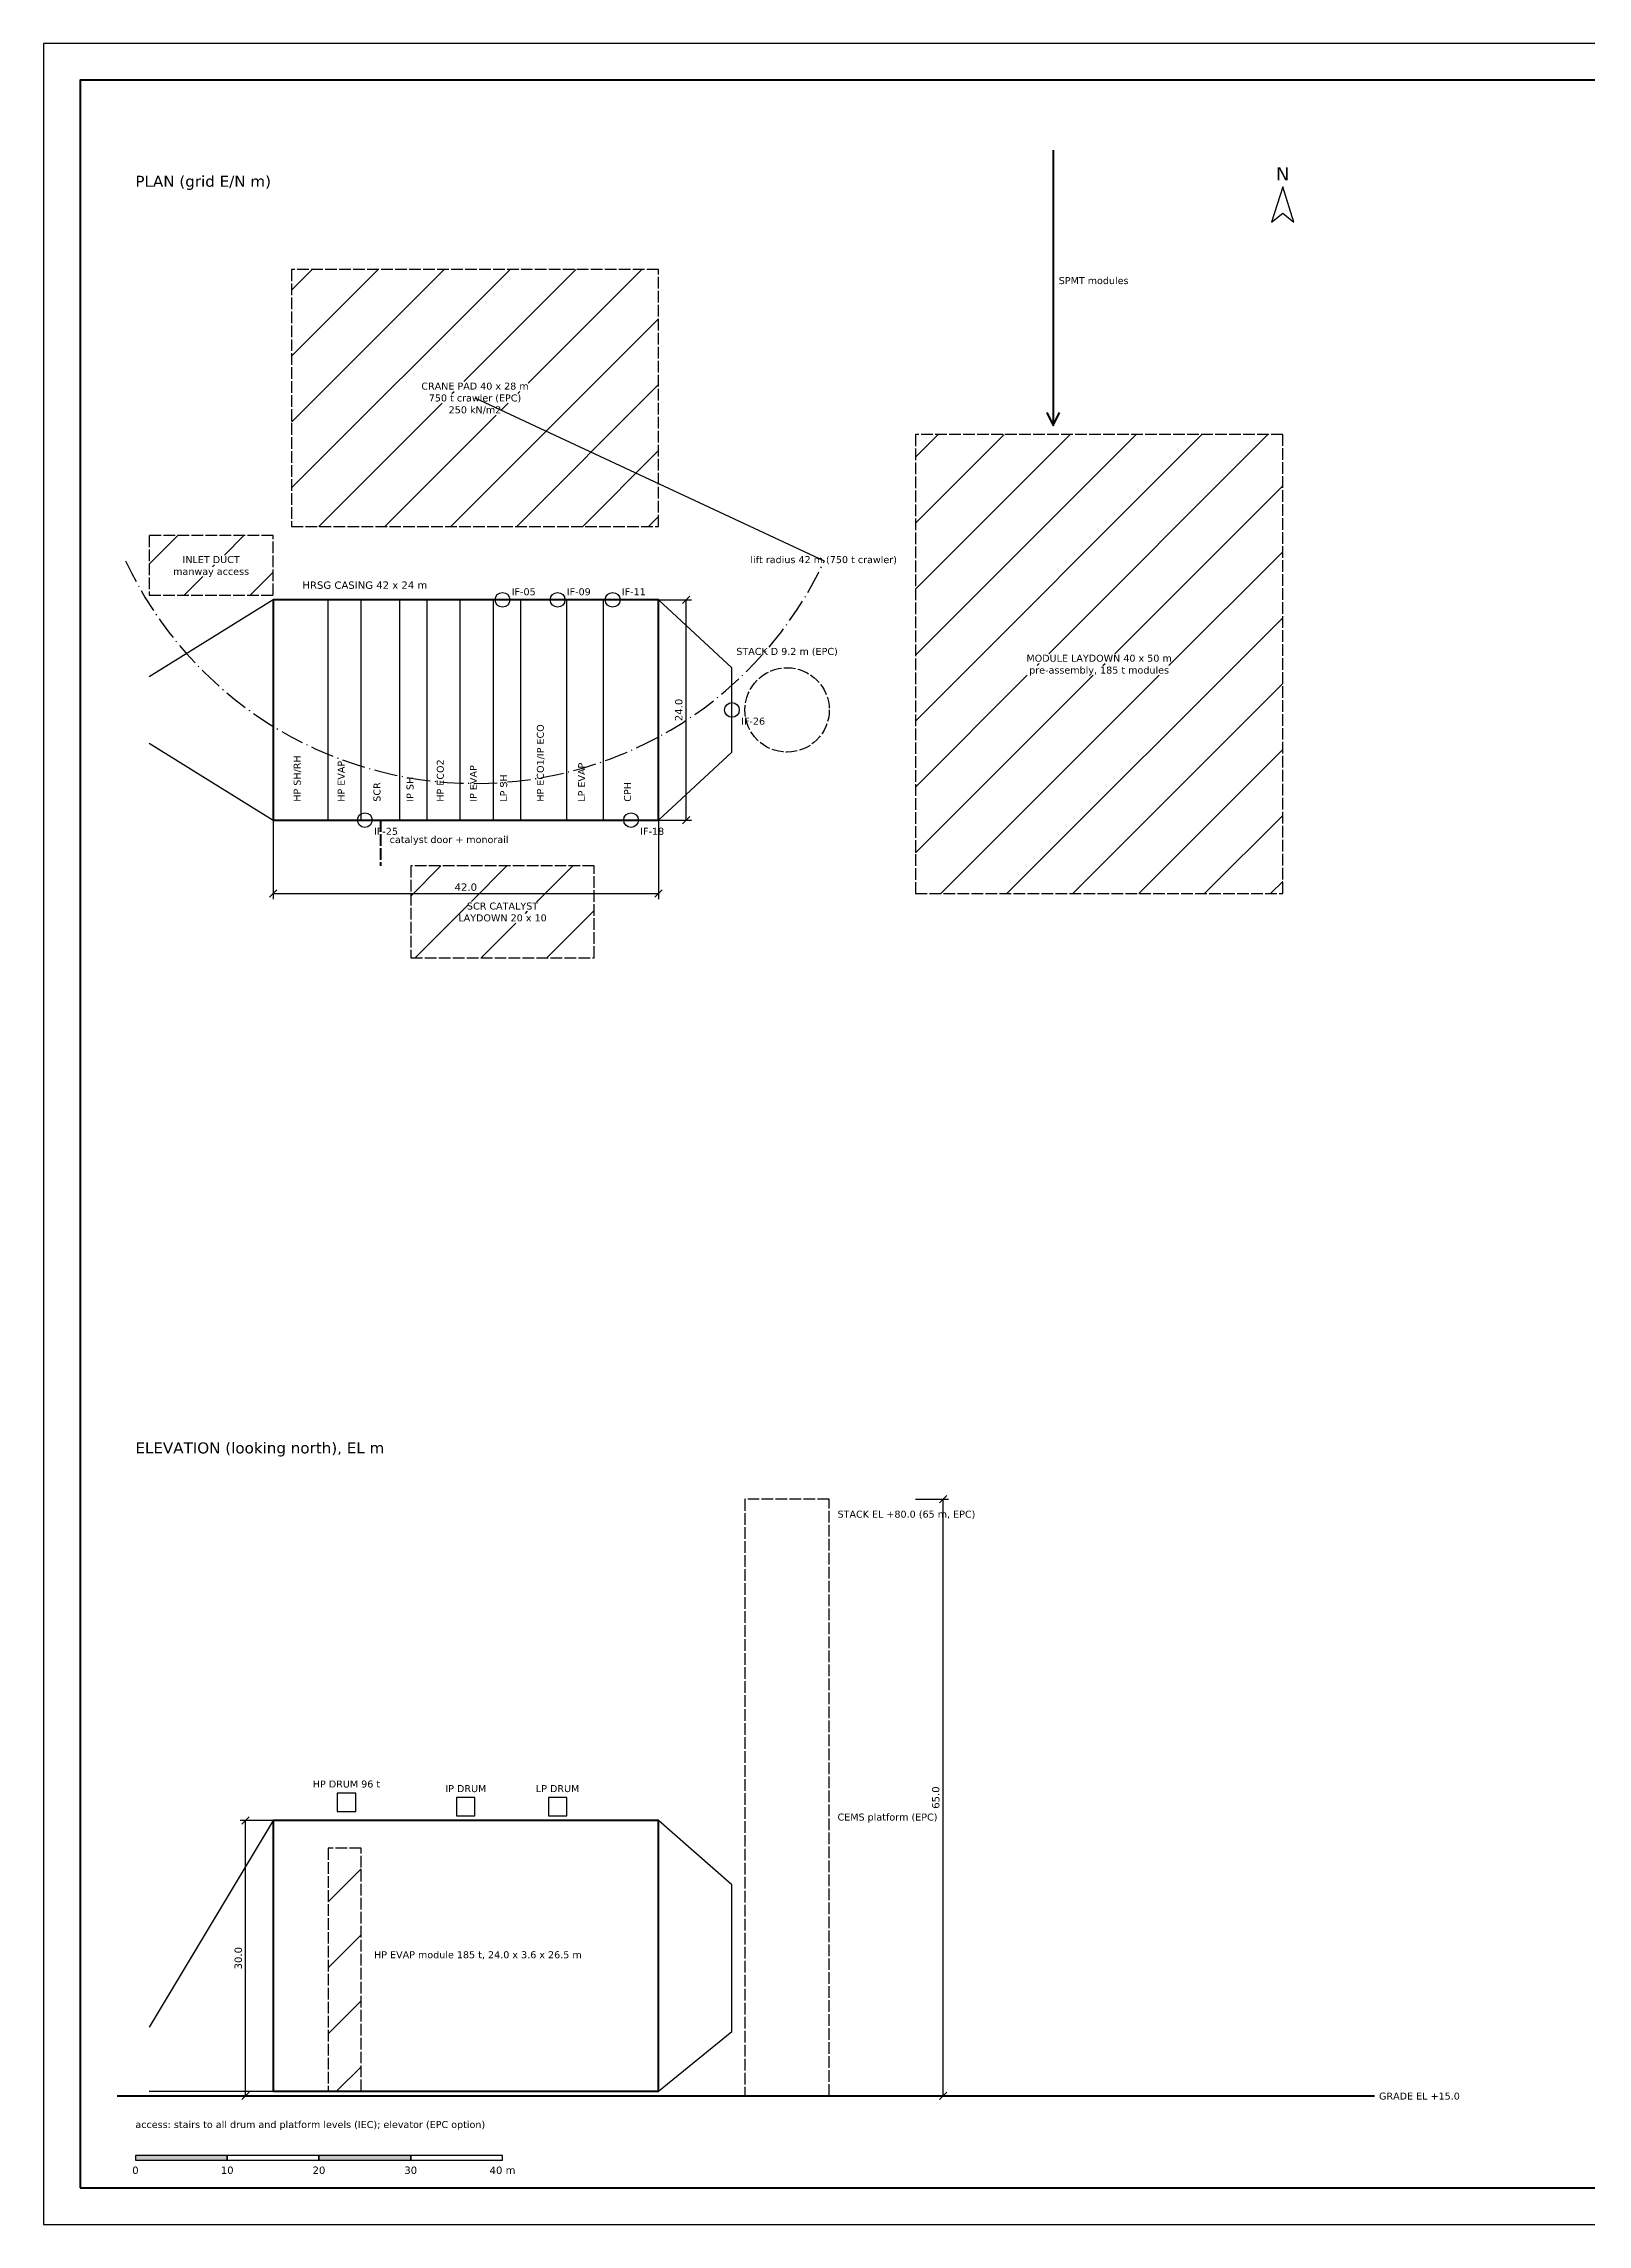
# Model space of a CAD drawing. Header units: metres. Extents: x 155 to 491, y 0 to 238.
# Drawn here: x 155 to 323.2, y 0 to 237.6 of the extents above; entities that cross this region are included whole.
import ezdxf
from ezdxf.enums import TextEntityAlignment as Align

# ---------------------------------------------------------------- set-up
doc = ezdxf.new("R2010")
doc.units = ezdxf.units.M
doc.linetypes.add('DASHDOT', pattern=[3.556, 2.54, -0.508, 0, -0.508])
doc.linetypes.add('DASHED', pattern=[1.524, 1.27, -0.254])
for name, color, linetype in [('ACCESS', 1, 'Continuous'), ('ANNO', 7, 'Continuous'), ('CRANE', 5, 'Continuous'), ('DIM', 1, 'Continuous'), ('EPC', 8, 'Continuous'), ('IEC', 7, 'Continuous'), ('LAYDOWN', 3, 'Continuous'), ('MAINT', 6, 'Continuous'), ('PAD', 30, 'Continuous'), ('TIEIN', 6, 'Continuous'), ('TITLE', 7, 'Continuous')]:
    doc.layers.add(name, color=color, linetype=linetype)
doc.styles.add('IEC', font='DejaVuSans.ttf')

msp = doc.modelspace()

# ---------------------------------------------------------------- hatches: boundary and pattern name
at = {"layer": 'ANNO'}
h = msp.add_hatch(color=256, dxfattribs=at)
h.dxf.hatch_style = 1
h.paths.add_polyline_path([(165, 7), (175, 7), (175, 7.5), (165, 7.5)])
h = msp.add_hatch(color=256, dxfattribs=at)
h.dxf.hatch_style = 1
h.paths.add_polyline_path([(185, 7), (195, 7), (195, 7.5), (185, 7.5)])
at = {"layer": 'LAYDOWN'}
h = msp.add_hatch(dxfattribs=at)
h.set_pattern_fill('ANSI31', color=256, scale=1.6, style=0)
h.paths.add_polyline_path([(195, 138), (215, 138), (215, 148), (195, 148)])
h.paths.add_polyline_path([(201.2912, 143.0684), (208.7088, 143.0684), (208.7088, 144.1324), (201.2912, 144.1324)], flags=16)
h.paths.add_polyline_path([(200.402, 141.7764), (209.598, 141.7764), (209.598, 142.8404), (200.402, 142.8404)], flags=16)
at = {"layer": 'MAINT'}
h = msp.add_hatch(dxfattribs=at)
h.set_pattern_fill('ANSI31', color=256, scale=1.6, style=0)
h.paths.add_polyline_path([(166.5, 177.5), (180, 177.5), (180, 184), (166.5, 184)])
h.paths.add_polyline_path([(170.134, 180.8184), (176.366, 180.8184), (176.366, 181.8824), (170.134, 181.8824)], flags=16)
h.paths.add_polyline_path([(169.2448, 179.5264), (177.2552, 179.5264), (177.2552, 180.5904), (169.2448, 180.5904)], flags=16)
h = msp.add_hatch(dxfattribs=at)
h.set_pattern_fill('ANSI31', color=256, scale=1.6, style=0)
h.paths.add_polyline_path([(186, 14.5), (189.6, 14.5), (189.6, 41), (186, 41)])
at = {"layer": 'PAD'}
h = msp.add_hatch(dxfattribs=at)
h.set_pattern_fill('ANSI31', color=256, scale=1.6, style=0)
h.paths.add_polyline_path([(182, 185), (222, 185), (222, 213), (182, 213)])
h.paths.add_polyline_path([(196.2164, 199.7144), (207.7836, 199.7144), (207.7836, 200.7784), (196.2164, 200.7784)], flags=16)
h.paths.add_polyline_path([(196.2164, 198.4224), (207.7836, 198.4224), (207.7836, 199.4864), (196.2164, 199.4864)], flags=16)
h.paths.add_polyline_path([(199.1804, 197.1304), (204.8196, 197.1304), (204.8196, 198.1944), (199.1804, 198.1944)], flags=16)
h = msp.add_hatch(dxfattribs=at)
h.set_pattern_fill('ANSI31', color=256, scale=1.6, style=0)
h.paths.add_polyline_path([(250, 145), (290, 145), (290, 195), (250, 195)])
h.paths.add_polyline_path([(250, 180.81), (251.1216, 180.81), (251.1216, 181.874), (250, 181.874)], flags=16)
h.paths.add_polyline_path([(262.7344, 170.0684), (277.2656, 170.0684), (277.2656, 171.1324), (262.7344, 171.1324)], flags=16)
h.paths.add_polyline_path([(261.8452, 168.7764), (278.1548, 168.7764), (278.1548, 169.8404), (261.8452, 169.8404)], flags=16)

# ---------------------------------------------------------------- linework, layer by layer
at = {"layer": 'ACCESS', "lineweight": 50}
for points in [[(265, 226), (265, 196)], [(264.3, 197.4), (265, 196), (265.7, 197.4)]]:
    msp.add_lwpolyline(points, dxfattribs=at)
at = {"layer": 'ANNO', "lineweight": 50}
msp.add_line((163, 14), (300, 14), dxfattribs=at)
at = {"layer": 'ANNO'}
for points in [[(290, 222), (288.8, 218.16), (290, 219.12), (291.2, 218.16)], [(165, 7), (175, 7), (175, 7.5), (165, 7.5)], [(175, 7), (185, 7), (185, 7.5), (175, 7.5)], [(185, 7), (195, 7), (195, 7.5), (185, 7.5)], [(195, 7), (205, 7), (205, 7.5), (195, 7.5)]]:
    msp.add_lwpolyline(points, close=True, dxfattribs=at)
at = {"layer": 'CRANE'}
msp.add_line((202, 199), (240.052, 181.234), dxfattribs=at)
at = {"layer": 'CRANE', "linetype": 'DASHDOT'}
msp.add_arc((202, 199), 42, 205, 335, dxfattribs=at)
at = {"layer": 'DIM'}
for p, q in [((222, 177), (225.6, 177)), ((224.6, 176.6), (225.4, 177.4)), ((225, 153), (225, 177)), ((180, 153), (180, 144.4)), ((222, 153), (222, 144.4)), ((222, 153), (225.6, 153)), ((224.6, 152.6), (225.4, 153.4)), ((179.6, 144.6), (180.4, 145.4)), ((180, 145), (222, 145)), ((221.6, 144.6), (222.4, 145.4)), ((250, 79), (253.6, 79)), ((252.6, 78.6), (253.4, 79.4)), ((253, 14), (253, 79)), ((180, 44), (176.4, 44)), ((176.6, 43.6), (177.4, 44.4)), ((177, 14), (177, 44)), ((176.6, 13.6), (177.4, 14.4)), ((252.6, 13.6), (253.4, 14.4)), ((180, 14), (176.4, 14)), ((250, 14), (253.6, 14))]:
    msp.add_line(p, q, dxfattribs=at)
at = {"layer": 'EPC', "linetype": 'DASHED'}
msp.add_lwpolyline([(231.4, 14), (240.6, 14), (240.6, 79), (231.4, 79)], close=True, dxfattribs=at)
msp.add_circle((236, 165), 4.6, dxfattribs=at)
at = {"layer": 'IEC'}
for p, q in [((186, 153), (186, 177)), ((189.6, 153), (189.6, 177)), ((193.8, 153), (193.8, 177)), ((196.8, 153), (196.8, 177)), ((200.4, 153), (200.4, 177)), ((204, 153), (204, 177)), ((207, 153), (207, 177)), ((212, 153), (212, 177)), ((216, 153), (216, 177)), ((222, 153), (222, 177))]:
    msp.add_line(p, q, dxfattribs=at)
for points in [[(166.5, 161.4), (180, 153), (180, 177), (166.5, 168.6)], [(222, 153), (230, 160.4), (230, 169.6), (222, 177)], [(166.5, 14.5), (180, 14.5), (180, 44), (166.5, 21.5)], [(222, 14.5), (230, 21), (230, 37), (222, 44)]]:
    msp.add_lwpolyline(points, dxfattribs=at)
at = {"layer": 'IEC', "lineweight": 50}
for points in [[(180, 153), (222, 153), (222, 177), (180, 177)], [(180, 14.5), (222, 14.5), (222, 44), (180, 44)]]:
    msp.add_lwpolyline(points, close=True, dxfattribs=at)
at = {"layer": 'IEC'}
for points in [[(187, 45), (189, 45), (189, 47), (187, 47)], [(200, 44.5), (202, 44.5), (202, 46.5), (200, 46.5)], [(210, 44.5), (212, 44.5), (212, 46.5), (210, 46.5)]]:
    msp.add_lwpolyline(points, close=True, dxfattribs=at)
at = {"layer": 'LAYDOWN', "linetype": 'DASHED'}
msp.add_lwpolyline([(195, 138), (215, 138), (215, 148), (195, 148)], close=True, dxfattribs=at)
at = {"layer": 'MAINT', "linetype": 'DASHED', "lineweight": 50}
msp.add_line((191.7, 153), (191.7, 148), dxfattribs=at)
at = {"layer": 'MAINT', "linetype": 'DASHED'}
for points in [[(166.5, 177.5), (180, 177.5), (180, 184), (166.5, 184)], [(186, 14.5), (189.6, 14.5), (189.6, 41), (186, 41)]]:
    msp.add_lwpolyline(points, close=True, dxfattribs=at)
at = {"layer": 'PAD', "linetype": 'DASHED'}
for points in [[(182, 185), (222, 185), (222, 213), (182, 213)], [(250, 145), (290, 145), (290, 195), (250, 195)]]:
    msp.add_lwpolyline(points, close=True, dxfattribs=at)
at = {"layer": 'TIEIN'}
for centre in [(205, 177), (211, 177), (217, 177), (230, 165), (190, 153), (219, 153)]:
    msp.add_circle(centre, 0.8, dxfattribs=at)
at = {"layer": 'TITLE'}
msp.add_lwpolyline([(155, 0), (491.4, 0), (491.4, 237.6), (155, 237.6)], close=True, dxfattribs=at)
at = {"layer": 'TITLE', "lineweight": 70}
msp.add_lwpolyline([(159, 4), (487.4, 4), (487.4, 233.6), (159, 233.6)], close=True, dxfattribs=at)

# ---------------------------------------------------------------- texts
at = {"layer": 'ACCESS', "style": 'IEC'}
msp.add_text('SPMT modules', height=0.76, dxfattribs=at).set_placement((265.6, 211.4))
at = {"layer": 'ANNO', "style": 'IEC'}
for s, height, p in [('N', 1.4, (290, 222.72)), ('0', 0.8, (165, 5.5)), ('10', 0.8, (175, 5.5)), ('20', 0.8, (185, 5.5)), ('30', 0.8, (195, 5.5)), ('40 m', 0.8, (205, 5.5))]:
    msp.add_text(s, height=height, dxfattribs=at).set_placement(p, align=Align.CENTER)
for s, height, p in [('PLAN (grid E/N m)', 1.2, (165, 222)), ('ELEVATION (looking north), EL m', 1.2, (165, 84)), ('GRADE EL +15.0', 0.76, (300.5, 13.6)), ('access: stairs to all drum and platform levels (IEC); elevator (EPC option)', 0.76, (165, 10.5))]:
    msp.add_text(s, height=height, dxfattribs=at).set_placement(p)
at = {"layer": 'CRANE', "style": 'IEC'}
msp.add_text('lift radius 42 m (750 t crawler)', height=0.76, dxfattribs=at).set_placement((232, 181))
at = {"layer": 'DIM', "style": 'IEC'}
for s, p in [('24.0', (224.6, 165)), ('65.0', (252.6, 46.5)), ('30.0', (176.6, 29))]:
    msp.add_text(s, height=0.8, rotation=90, dxfattribs=at).set_placement(p, align=Align.CENTER)
msp.add_text('42.0', height=0.8, dxfattribs=at).set_placement((201, 145.3), align=Align.CENTER)
at = {"layer": 'EPC', "style": 'IEC'}
msp.add_text('STACK D 9.2 m (EPC)', height=0.76, dxfattribs=at).set_placement((236, 171), align=Align.CENTER)
for s, p in [('STACK EL +80.0 (65 m, EPC)', (241.5, 77)), ('CEMS platform (EPC)', (241.5, 44))]:
    msp.add_text(s, height=0.76, dxfattribs=at).set_placement(p)
at = {"layer": 'IEC', "style": 'IEC'}
for s, height, p in [('HRSG CASING 42 x 24 m', 0.8, (190, 178.2)), ('HP DRUM 96 t', 0.76, (188, 47.6)), ('IP DRUM', 0.76, (201, 47.1)), ('LP DRUM', 0.76, (211, 47.1))]:
    msp.add_text(s, height=height, dxfattribs=at).set_placement(p, align=Align.CENTER)
for s, p in [('HP ECO1/IP ECO', (209.5, 155)), ('HP SH/RH', (183, 155)), ('HP EVAP', (187.8, 155)), ('HP ECO2', (198.6, 155)), ('LP EVAP', (214, 155)), ('SCR', (191.7, 155)), ('IP SH', (195.3, 155)), ('IP EVAP', (202.2, 155)), ('LP SH', (205.5, 155)), ('CPH', (219, 155))]:
    msp.add_text(s, height=0.76, rotation=90, dxfattribs=at).set_placement(p)
at = {"layer": 'LAYDOWN', "style": 'IEC'}
for s, p in [('LAYDOWN 20 x 10', (205, 141.9664)), ('SCR CATALYST', (205, 143.2584))]:
    msp.add_text(s, height=0.76, dxfattribs=at).set_placement(p, align=Align.CENTER)
at = {"layer": 'MAINT', "style": 'IEC'}
for s, p in [('INLET DUCT', (173.25, 181.0084)), ('manway access', (173.25, 179.7164))]:
    msp.add_text(s, height=0.76, dxfattribs=at).set_placement(p, align=Align.CENTER)
for s, p in [('catalyst door + monorail', (192.7, 150.5)), ('HP EVAP module 185 t, 24.0 x 3.6 x 26.5 m', (191, 29))]:
    msp.add_text(s, height=0.76, dxfattribs=at).set_placement(p)
at = {"layer": 'PAD', "style": 'IEC'}
for s, p in [('CRANE PAD 40 x 28 m', (202, 199.9044)), ('750 t crawler (EPC)', (202, 198.6124)), ('250 kN/m2', (202, 197.3204)), ('MODULE LAYDOWN 40 x 50 m', (270, 170.2584)), ('pre-assembly, 185 t modules', (270, 168.9664))]:
    msp.add_text(s, height=0.76, dxfattribs=at).set_placement(p, align=Align.CENTER)
at = {"layer": 'TIEIN', "style": 'IEC'}
for s, p in [('IF-05', (206, 177.5)), ('IF-09', (212, 177.5)), ('IF-11', (218, 177.5)), ('IF-26', (231, 163.4)), ('IF-25', (191, 151.4)), ('IF-18', (220, 151.4))]:
    msp.add_text(s, height=0.76, dxfattribs=at).set_placement(p)

doc.saveas('drawing.dxf')
